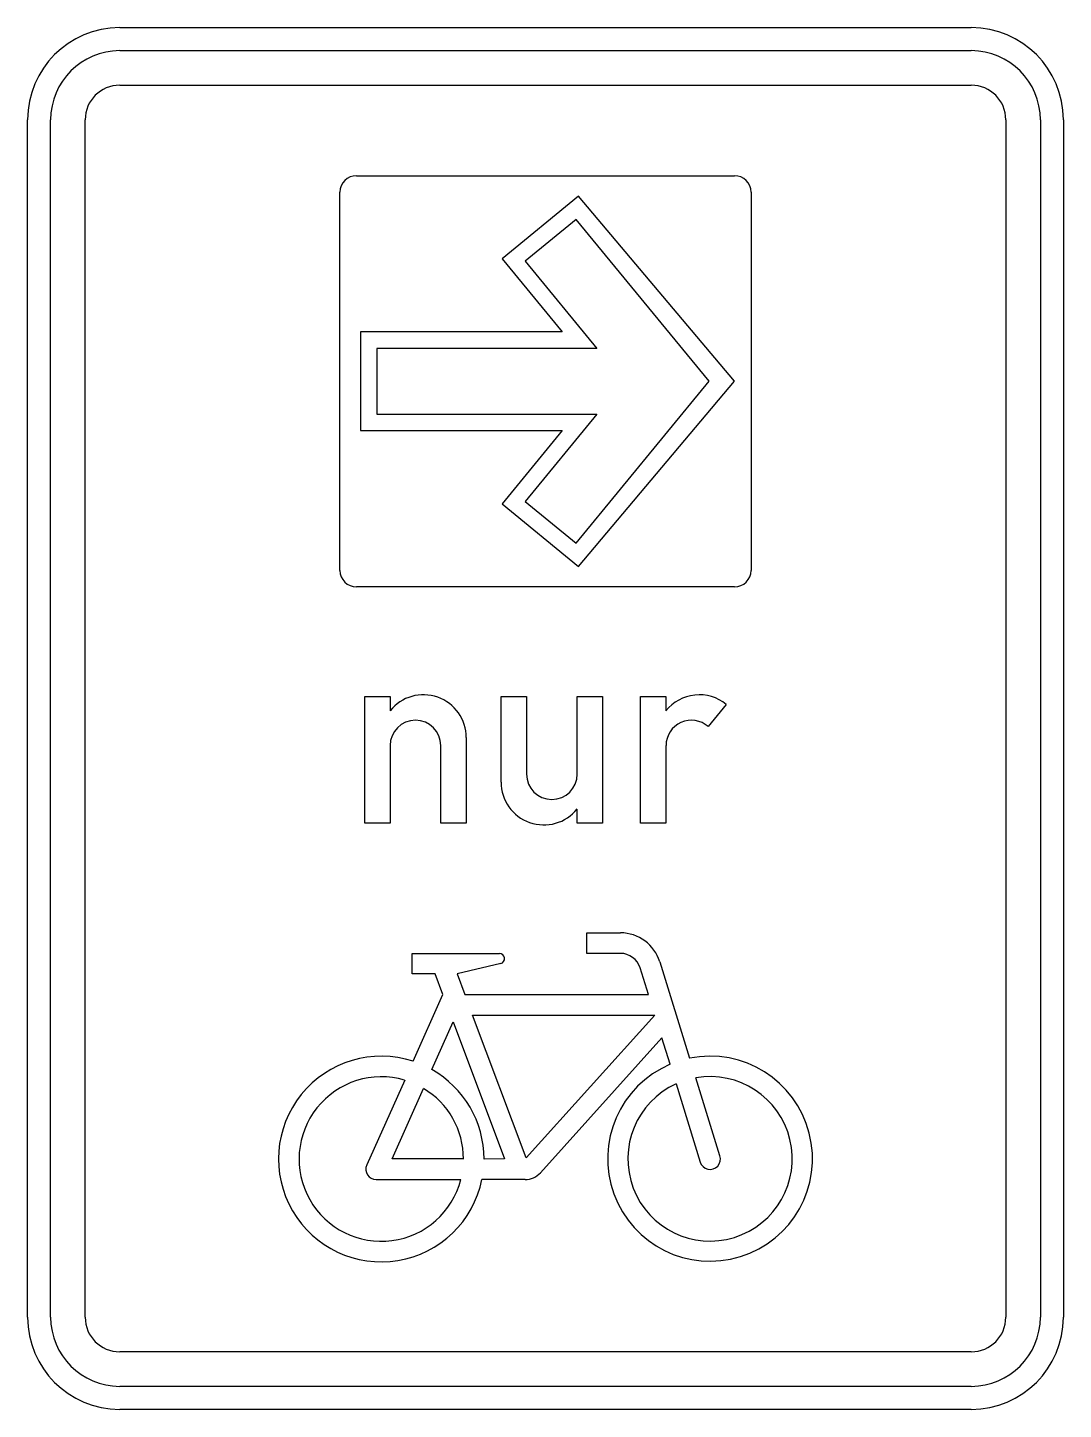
# Model space of a CAD drawing. Extents: x 0 to 315, y 0 to 420.
import ezdxf

# ---------------------------------------------------------------- set-up
doc = ezdxf.new("R2010")
doc.units = 0
doc.header["$LTSCALE"] = 25
doc.linetypes.add('AUSGEZOGEN', pattern=[0])
doc.layers.get('0').update_dxf_attribs({"linetype": 'AUSGEZOGEN'})

msp = doc.modelspace()

# ---------------------------------------------------------------- linework, layer by layer
for p, q in [((28, 420), (287, 420)), ((28, 413), (287, 413)), ((28, 402.5), (287, 402.5)), ((0, 28), (0, 392)), ((7, 28), (7, 392)), ((17.5, 28), (17.5, 392)), ((297.5, 392), (297.5, 28)), ((308, 392), (308, 28)), ((315, 392), (315, 28)), ((100, 375), (215, 375)), ((95, 255), (95, 370)), ((220, 370), (220, 255)), ((167.5, 368.75), (144.33, 349.7)), ((215, 312.5), (167.5, 368.75)), ((166.81, 361.71), (151.36, 349.01)), ((207.28, 312.5), (166.81, 361.71)), ((144.33, 349.7), (162.58, 327.5)), ((151.36, 349.01), (173.16, 322.5)), ((162.58, 327.5), (101.25, 327.5)), ((101.25, 327.5), (101.25, 297.5)), ((173.16, 322.5), (106.25, 322.5)), ((106.25, 322.5), (106.25, 302.5)), ((166.81, 263.29), (207.28, 312.5)), ((167.5, 256.25), (215, 312.5)), ((106.25, 302.5), (173.16, 302.5)), ((173.16, 302.5), (151.36, 275.99)), ((101.25, 297.5), (162.58, 297.5)), ((162.58, 297.5), (144.33, 275.3)), ((144.33, 275.3), (167.5, 256.25)), ((151.36, 275.99), (166.81, 263.29)), ((215, 250), (100, 250)), ((102.53, 178.14), (102.53, 216.71)), ((102.53, 216.71), (110.25, 216.71)), ((110.25, 216.71), (110.25, 212.36)), ((144, 190.68), (144, 216.71)), ((144, 216.71), (151.71, 216.71)), ((151.71, 216.71), (151.71, 193.09)), ((167.14, 193.09), (167.14, 216.71)), ((167.14, 216.71), (174.86, 216.71)), ((174.86, 216.71), (174.86, 178.14)), ((186.43, 178.14), (186.43, 216.71)), ((186.43, 216.71), (194.14, 216.71)), ((194.14, 216.71), (194.14, 212.36)), ((212.46, 214.29), (206.98, 207.53)), ((110.25, 201.76), (110.25, 178.14)), ((125.68, 178.14), (125.68, 201.76)), ((133.39, 204.18), (133.39, 178.14)), ((194.14, 201.76), (194.14, 178.14)), ((167.14, 178.14), (167.14, 182.49)), ((110.25, 178.14), (102.53, 178.14)), ((133.39, 178.14), (125.68, 178.14)), ((174.86, 178.14), (167.14, 178.14)), ((194.14, 178.14), (186.43, 178.14)), ((170.05, 144.85), (180.3, 144.85)), ((170.05, 138.61), (170.05, 144.85)), ((116.93, 132.36), (116.93, 138.61)), ((116.93, 138.61), (143.5, 138.6)), ((143.5, 138.6), (143.5, 138.6)), ((143.5, 138.6), (143.5, 138.6)), ((143.5, 138.6), (143.5, 138.6)), ((143.5, 138.6), (143.5, 138.6)), ((143.5, 138.6), (143.5, 138.6)), ((143.5, 138.6), (143.5, 138.6)), ((143.5, 138.6), (143.5, 138.6)), ((143.5, 138.6), (143.5, 138.6)), ((143.5, 138.6), (143.5, 138.6)), ((143.5, 138.6), (143.5, 138.6)), ((143.5, 138.6), (143.5, 138.6)), ((143.5, 138.6), (143.5, 138.6)), ((143.5, 138.6), (143.5, 138.6)), ((143.5, 138.6), (143.5, 138.6)), ((143.5, 138.6), (143.5, 138.6)), ((143.5, 138.6), (143.5, 138.6)), ((143.5, 138.6), (143.5, 138.6)), ((143.5, 138.6), (143.5, 138.6)), ((143.5, 138.6), (143.5, 138.6)), ((143.5, 138.6), (143.5, 138.6)), ((143.5, 138.6), (143.5, 138.6)), ((143.5, 138.6), (143.5, 138.6)), ((143.5, 138.6), (143.5, 138.6)), ((143.5, 138.6), (143.5, 138.6)), ((143.5, 138.6), (143.5, 138.6)), ((143.5, 138.6), (143.5, 138.6)), ((143.5, 138.6), (143.5, 138.6)), ((143.5, 138.6), (143.5, 138.6)), ((143.5, 138.6), (143.5, 138.6)), ((143.5, 138.6), (143.5, 138.6)), ((143.5, 138.6), (143.5, 138.6)), ((143.5, 138.6), (143.5, 138.6)), ((143.5, 138.6), (143.5, 138.6)), ((143.5, 138.6), (143.5, 138.6)), ((143.5, 138.6), (143.5, 138.6)), ((143.5, 138.6), (143.5, 138.6)), ((143.5, 138.6), (143.5, 138.6)), ((143.5, 138.6), (143.5, 138.6)), ((143.5, 138.6), (143.5, 138.6)), ((143.5, 138.6), (143.5, 138.6)), ((143.5, 138.6), (143.5, 138.6)), ((143.5, 138.6), (143.5, 138.6)), ((143.5, 138.6), (143.5, 138.6)), ((143.5, 138.6), (143.5, 138.6)), ((143.5, 138.6), (143.5, 138.6)), ((143.5, 138.6), (143.5, 138.6)), ((143.5, 138.6), (143.5, 138.6)), ((143.5, 138.6), (143.5, 138.6)), ((143.5, 138.6), (143.5, 138.6)), ((143.5, 138.6), (143.5, 138.6)), ((143.5, 138.6), (143.5, 138.6)), ((143.5, 138.6), (143.5, 138.6)), ((143.5, 138.6), (143.5, 138.6)), ((143.5, 138.6), (143.5, 138.6)), ((143.5, 138.6), (143.5, 138.6)), ((143.5, 138.6), (143.5, 138.6)), ((143.5, 138.6), (143.5, 138.6)), ((143.5, 138.6), (143.5, 138.6)), ((143.5, 138.6), (143.5, 138.6)), ((143.5, 138.6), (143.5, 138.6)), ((143.5, 138.6), (143.5, 138.6)), ((143.5, 138.6), (143.5, 138.6)), ((143.5, 138.6), (143.5, 138.6)), ((143.5, 138.6), (143.5, 138.6)), ((143.5, 138.6), (143.5, 138.6)), ((143.5, 138.6), (143.5, 138.6)), ((143.5, 138.6), (143.5, 138.6)), ((143.5, 138.6), (143.5, 138.6)), ((143.5, 138.6), (143.5, 138.6)), ((143.5, 138.6), (143.5, 138.6)), ((143.5, 138.6), (143.5, 138.6)), ((143.5, 138.6), (143.5, 138.6)), ((143.5, 138.6), (143.5, 138.6)), ((143.5, 138.6), (143.5, 138.6)), ((143.5, 138.6), (143.5, 138.6)), ((143.5, 138.6), (143.5, 138.6)), ((143.5, 138.6), (143.5, 138.6)), ((143.5, 138.6), (143.5, 138.6)), ((143.5, 138.6), (143.5, 138.6)), ((143.5, 138.6), (143.5, 138.6)), ((143.5, 138.6), (143.5, 138.6)), ((143.5, 138.6), (143.5, 138.6)), ((143.5, 138.6), (143.5, 138.6)), ((143.5, 138.6), (143.5, 138.6)), ((143.5, 138.6), (143.5, 138.6)), ((143.5, 138.6), (143.5, 138.6)), ((143.5, 138.6), (143.5, 138.6)), ((143.5, 138.6), (143.5, 138.6)), ((143.5, 138.6), (143.5, 138.6)), ((143.5, 138.6), (143.5, 138.6)), ((143.5, 138.6), (143.5, 138.6)), ((143.5, 138.6), (143.5, 138.6)), ((143.5, 138.6), (143.5, 138.6)), ((143.5, 138.6), (143.5, 138.6)), ((143.5, 138.6), (143.5, 138.6)), ((143.5, 138.6), (143.5, 138.6)), ((143.5, 138.6), (143.5, 138.6)), ((143.5, 138.6), (143.5, 138.6)), ((143.5, 138.6), (143.5, 138.6)), ((143.5, 138.6), (143.5, 138.6)), ((143.5, 138.6), (143.5, 138.6)), ((143.5, 138.6), (143.5, 138.6)), ((143.5, 138.6), (143.5, 138.6)), ((180.3, 138.6), (170.05, 138.61)), ((143.87, 135.54), (130.64, 132.36)), ((192.24, 136.05), (201.34, 106.72)), ((123.96, 132.36), (116.93, 132.36)), ((126.31, 126.11), (123.96, 132.36)), ((130.64, 132.36), (132.98, 126.11)), ((188.79, 126.11), (186.27, 134.2)), ((117.23, 105.81), (126.31, 126.11)), ((132.98, 126.11), (188.79, 126.11)), ((122.95, 103.29), (129.43, 117.78)), ((129.43, 117.78), (145.05, 76.12)), ((151.6, 76.46), (135.32, 119.86)), ((135.32, 119.86), (190.73, 119.86)), ((190.73, 119.86), (151.6, 76.46)), ((192.88, 112.91), (155.94, 71.91)), ((195.41, 104.89), (192.88, 112.91)), ((114.67, 100.07), (103.12, 74.29)), ((110.82, 76.12), (120.38, 97.55)), ((197.23, 98.92), (204.54, 75.17)), ((203.19, 100.74), (203.2, 100.77)), ((210.56, 77.04), (203.19, 100.74)), ((132.56, 76.12), (110.82, 76.12)), ((132.55, 76.1), (132.57, 76.12)), ((132.57, 76.12), (132.56, 76.12)), ((145.05, 76.12), (138.8, 76.1)), ((106, 69.85), (131.76, 69.87)), ((131.76, 69.87), (131.76, 69.85)), ((151.3, 69.85), (138.17, 69.85)), ((287, 17.5), (28, 17.5)), ((287, 7), (28, 7)), ((287, 0), (28, 0))]:
    msp.add_line(p, q)
for centre, radius, start, end in [((28, 392), 28, 90, 180), ((287, 392), 28, 0, 90), ((28, 392), 21, 90, 180), ((287, 392), 21, 0, 90), ((28, 392), 10.5, 90, 180), ((287, 392), 10.5, 0, 90), ((100, 370), 5, 90, 180), ((215, 370), 5, 0, 90), ((100, 255), 5, 180, 270), ((215, 255), 5, 270, 360), ((120.37, 204.18), 13.02, 0, 141.0576), ((204.27, 204.18), 13.02, 50.9772, 141.0576), ((117.96, 201.76), 7.71, 0, 180), ((201.86, 201.76), 7.71, 48.3395, 180), ((157.02, 190.68), 13.02, 180, 321.0576), ((159.43, 193.09), 7.71, 180, 360), ((180.3, 132.35), 12.5, 17.205, 90), ((143.5, 137.05), 1.55, 283.645, 450.005), ((180.3, 132.35), 6.25, 17.2, 89.995), ((107.55, 76.1), 31.25, 71.95, 348.46), ((207.55, 76.2), 31.15, 112.93, 461.5), ((107.55, 76.1), 25, 73.465, 345.52), ((107.55, 76.1), 31.25, 0, 60.475), ((207.55, 76.15), 25, 114.375, 460.02), ((107.55, 76.1), 25, 0, 59.11), ((207.55, 76.1), 3.15, 197.175, 377.305), ((106, 73), 3.15, 155.89, 269.99), ((151.3, 76.1), 6.25, 270, 317.94), ((28, 28), 28, 180, 270), ((28, 28), 21, 180, 270), ((28, 28), 10.5, 180, 270), ((287, 28), 28, 270, 360), ((287, 28), 21, 270, 360), ((287, 28), 10.5, 270, 360)]:
    msp.add_arc(centre, radius, start, end)

doc.saveas('drawing.dxf')
